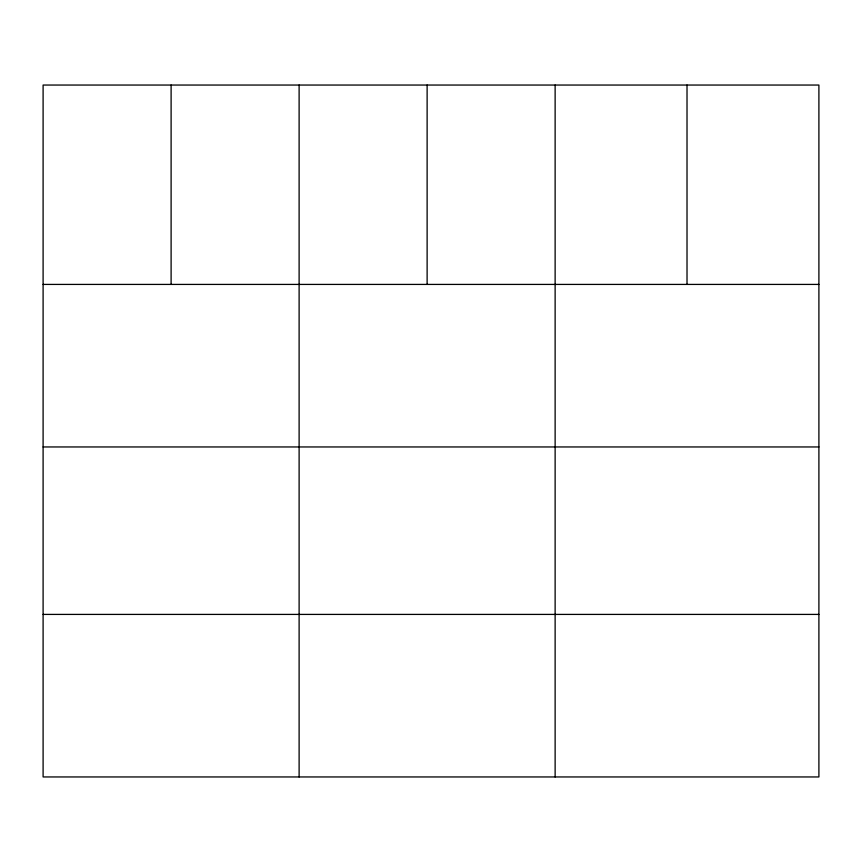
<?xml version="1.0" encoding="UTF-8"?>
<svg xmlns="http://www.w3.org/2000/svg" width="862" height="862" viewBox="0 0 862 862"><rect width="100%" height="100%" fill="white"/><g stroke="black" fill="none" stroke-linecap="round" stroke-linejoin="round"><path stroke-width="1.29" d="M818.9 446.958L818.9 85.047L43.1 85.047L43.1 776.953L818.9 776.953L818.9 446.958L43.1 446.958M43.1 284.417L818.9 284.417M43.1 614.412L818.9 614.412M687.014 85.047L687.014 284.417M555.128 85.047L555.128 776.953M427.121 85.047L427.121 284.417M299.114 85.047L299.114 776.953M171.107 85.047L171.107 284.417"/></g></svg>
